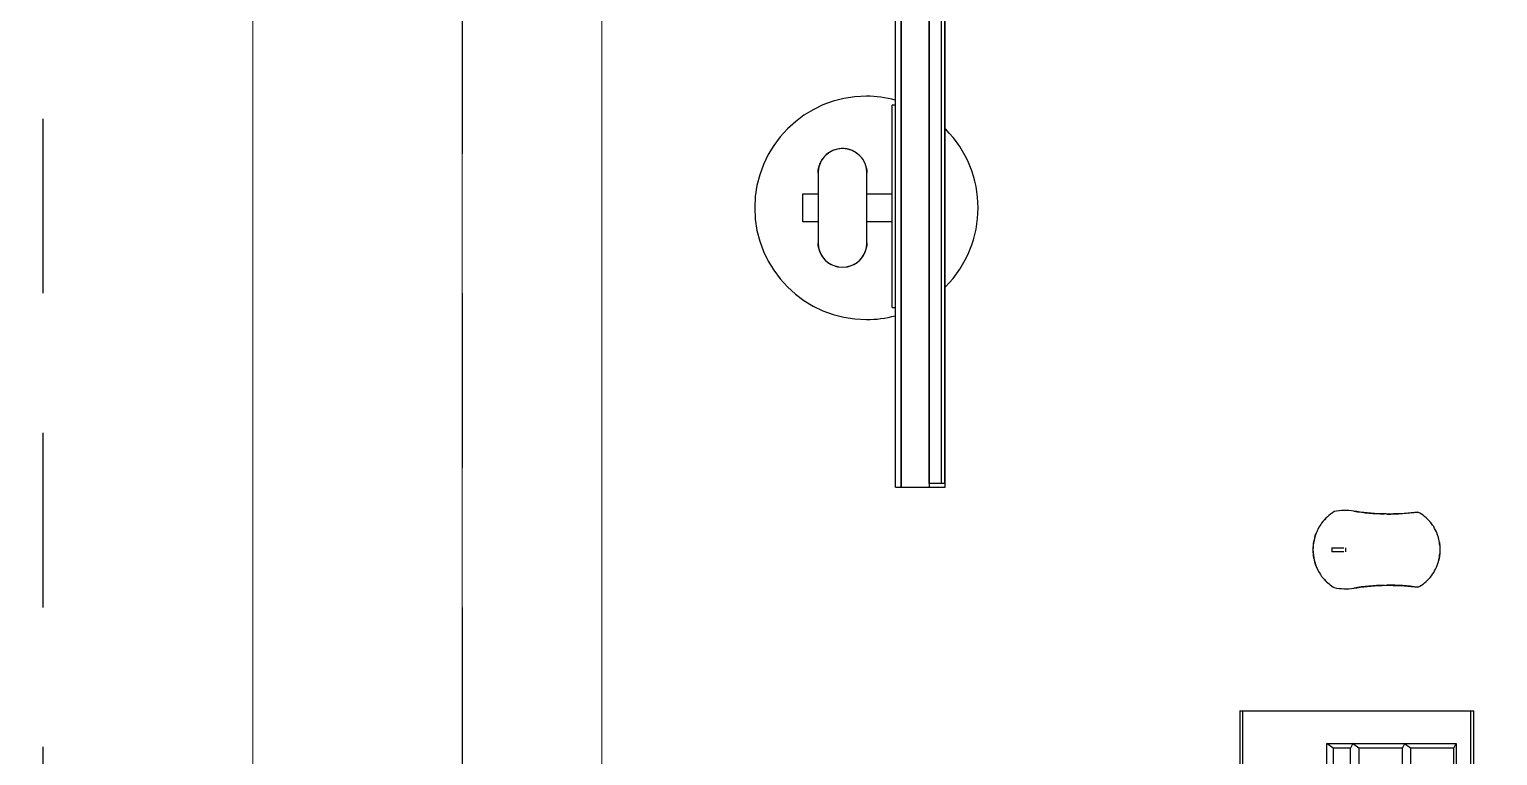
# Model space of a CAD drawing. Header units: metres. Extents: x -22 to 564, y 0 to 143.
# Drawn here: x 28.885 to 29.937, y 35.094 to 35.614 of the extents above; entities that cross this region are included whole.
import ezdxf
from ezdxf.xclip import XClip

# ---------------------------------------------------------------- set-up
doc = ezdxf.new("R2010")
doc.units = ezdxf.units.M
doc.header["$XCLIPFRAME"] = 2
doc.linetypes.add('EJES630', pattern=[6.3, 5.5, -0.4, 0, -0.4])
doc.linetypes.add('XREF PB NEURO-ONCOLOGIA$0$HIDDEN2', pattern=[0.1875, 0.125, -0.0625])
doc.layers.add('EJES', color=11, linetype='EJES630', lineweight=0)
doc.layers.add('XREF PB NEURO-ONCOLOGIA$0$MUROS DE TABLAROCA', color=150, linetype='Continuous', lineweight=13)
for name, color, linetype in [('XREF  PB CONJ$0$PARQUE', 251, 'Continuous'), ('XREF PB NEURO-ONCOLOGIA$0$CONTRAVENTEOS', 6, 'XREF PB NEURO-ONCOLOGIA$0$HIDDEN2'), ('XREF PB NEURO-ONCOLOGIA$0$MOBILIARIO', 161, 'Continuous')]:
    doc.layers.add(name, color=color, linetype=linetype)

# ---------------------------------------------------------------- blocks, each defined once
blk = doc.blocks.new('XREF PB NEURO-ONCOLOGIA$0$XREF PB NEURO-ONCOLOGIA$0$ELK_SPC_KeyboardMouse - Keyboard and Mouse-V1-General Arrangement')
for p, q in [((245, -245.9), (-245, -245.9)), ((245, -247.8), (-245, -247.8)), ((245, -245.9), (245, -247.8)), ((245, -247.8), (245, -411.3)), ((344.1, -302.8), (345.7, -301.9)), ((349, -300.4), (351.6, -299.6)), ((354.1, -299), (359.5, -298.4)), ((359.5, -298.4), (360.5, -298.4)), ((360.5, -298.4), (361.4, -298.4)), ((361.4, -298.4), (366.8, -299)), ((369.4, -299.6), (372, -300.4)), ((375.2, -301.9), (376.9, -302.8)), ((202.6, -308.1), (221.5, -308.1)), ((218.3, -312.7), (205.7, -312.7)), ((218.3, -312.7), (221.5, -308.1)), ((218.3, -325.2), (218.3, -312.7)), ((221.5, -308.1), (221.5, -326.8)), ((361.8, -311.9), (358.8, -311.9)), ((358.8, -320.5), (358.8, -311.9)), ((361.8, -311.9), (361.8, -320.5)), ((205.7, -325.2), (218.3, -325.2)), ((221.5, -326.8), (218.3, -325.2)), ((358.8, -321.9), (361.8, -321.9)), ((218.3, -331.2), (205.7, -331.2)), ((218.3, -331.2), (221.5, -326.6)), ((218.3, -362.3), (218.3, -331.2)), ((221.5, -326.6), (221.5, -364)), ((205.7, -362.3), (218.3, -362.3)), ((218.3, -362.3), (221.5, -364)), ((218.3, -368.1), (221.5, -363.6)), ((221.5, -363.6), (221.5, -400.9)), ((218.3, -368.1), (205.7, -368.1)), ((218.3, -399.2), (218.3, -368.1)), ((357.5, -389.1), (357.5, -389.1)), ((363.5, -389.1), (363.5, -389.1)), ((205.7, -399.2), (218.3, -399.2)), ((218.3, -399.2), (221.5, -400.9)), ((357.5, -389.3), (363.5, -389.3)), ((221.5, -400.9), (202.6, -400.9)), ((-245, -411.3), (245, -411.3)), ((-245, -413.5), (245, -413.5)), ((245, -411.3), (245, -413.5))]:
    blk.add_line(p, q)
for centre, radius, start, end in [((360, -329.6), 31.2, 131.9, 134.7517), ((361, -329.6), 31.2, 45.2483, 48.1), ((181.7, -352.6), 153.3, 1.2278, 9.4028), ((539.3, -352.6), 153.3, 170.5972, 178.7722), ((181.7, -352.6), 153.3, 352.1673, 0.514), ((539.3, -352.6), 153.3, 179.486, 187.8327)]:
    blk.add_arc(centre, radius, start, end)
for points, knots in [([(359.5, -298.4), (357.3, -298.5), (354, -298.8), (349.9, -300), (346.4, -301.4), (343.4, -303.1), (340.8, -304.9), (337.3, -307.9), (334.8, -310.9), (333.3, -313.5)], [0, 0, 0, 0, 0.2, 0.3, 0.4, 0.55, 0.625, 0.7, 1, 1, 1, 1]), ([(387.7, -313.5), (386.6, -311.7), (384.2, -308.5), (380, -304.7), (376.2, -302.3), (373.3, -300.9), (371.1, -300.1), (368.7, -299.4), (365.6, -298.7), (363.1, -298.4), (361.4, -298.4)], [0, 0, 0, 0, 0.2, 0.4, 0.55, 0.625, 0.7, 0.775, 0.85, 1, 1, 1, 1])]:
    blk.add_open_spline(points, degree=3, knots=knots)
for points in [[(333.3, -313.5), (332.8, -315.8), (332.2, -320.4), (332.5, -325.2), (332.9, -327.6)], [(388.1, -327.6), (388.5, -325.2), (388.8, -320.4), (388.2, -315.8), (387.7, -313.5)], [(332.9, -327.6), (333, -328.3), (333.2, -329.8), (333.5, -331.3), (333.6, -332.1)], [(333.6, -332.1), (334.5, -338.8), (335.4, -353.2), (334.4, -367.2), (333.5, -373.5)], [(387.4, -373.5), (386.5, -367.2), (385.5, -353.2), (386.5, -338.8), (387.4, -332.1)], [(387.4, -332.1), (387.5, -331.3), (387.7, -329.8), (387.9, -328.3), (388.1, -327.6)], [(333.5, -373.5), (334.4, -375.2), (336.5, -378.4), (340.5, -382.4), (345.1, -385.6), (348.7, -387.1), (350.6, -387.8)], [(370.4, -387.8), (372.3, -387.1), (375.8, -385.6), (380.5, -382.4), (384.4, -378.4), (386.5, -375.2), (387.4, -373.5)], [(350.6, -387.8), (351.4, -388), (352.9, -388.4), (355.1, -388.9), (356.7, -389), (357.5, -389.1)], [(357.5, -389.1), (356.7, -389), (355.1, -388.9), (353.6, -388.6), (352.9, -388.4)], [(363.5, -389.1), (364.3, -389), (365.8, -388.9), (368.1, -388.4), (369.6, -388), (370.4, -387.8)], [(365.8, -388.8), (365, -388.9), (364.3, -389), (363.5, -389.1)]]:
    blk.add_open_spline(points, degree=3)
blk = doc.blocks.new('XREF PB NEURO-ONCOLOGIA$0$XREF PB NEURO-ONCOLOGIA$0$ELK_SPC_ControlRoomMonitors - MOSAIQ Monitor-5377198-General Arrangement')
for p, q in [((-10, 80.8), (10, 80.8)), ((-10, 70), (-10, 80.8)), ((10, 80.8), (10, 70)), ((25, 70), (-25, 70)), ((-25, 35), (25, 35)), ((-10, 17), (-10, 35)), ((10, 35), (10, 17)), ((-200, 14.6), (200, 14.6)), ((-200, 14.6), (-200, 10.5)), ((-71.3, 17), (73.7, 17)), ((-71.3, 17), (-71.3, 14.6)), ((73.7, 14.6), (73.7, 17)), ((200, 10.5), (200, 14.6)), ((200, 10.5), (-200, 10.5)), ((-200, 10.5), (200, 10.5)), ((-200, 10.5), (-200, -9.5)), ((200, 10.5), (200, -9.5)), ((200, -9.5), (-200, -9.5)), ((-200, -9.5), (-200, -21)), ((-197.5, -20.5), (-197.5, -9.6)), ((-197.5, -9.6), (197.5, -9.6)), ((197.5, -9.6), (197.5, -20.5)), ((200, -21), (200, -9.5)), ((-197.5, -18.4), (197.5, -18.4)), ((197.5, -20.5), (-197.5, -20.5)), ((-200, -21), (200, -21))]:
    blk.add_line(p, q)
for centre, radius, start, end in [((0, 35.4), 80, 360, 180), ((-25, 52.5), 17.5, 90, 270), ((-25, 52.5), 17.5, 106.4299, 253.5701), ((25, 52.5), 17.5, 270, 90), ((25, 52.5), 17.5, 330, 73.5679), ((0, 35.4), 80, 180, 195), ((25, 52.5), 17.5, 286.4299, 315), ((0, 35.4), 80, 345, 360), ((0, 35.4), 80, 225, 315)]:
    blk.add_arc(centre, radius, start, end)
for points in [[(-25, 70), (-26.4, 70), (-27.5, 69.8), (-28.4, 69.7)], [(-25, 35), (-26.4, 35), (-27.5, 35.2), (-28.4, 35.3)], [(25, 35), (26.4, 35), (27.5, 35.2), (28.4, 35.3)]]:
    blk.add_open_spline(points, degree=3)
for points, knots in [([(-28.4, 69.7), (-28, 69.7), (-27.1, 69.9), (-25.9, 70), (-25, 70)], [0.7777778, 0.7777778, 0.7777778, 0.7777778, 0.8611111, 1, 1, 1, 1]), ([(25, 70), (26.4, 70), (28.1, 69.8), (29.5, 69.4), (30.1, 69.3), (30, 69.3), (29.1, 69.5), (27.4, 69.9), (25.9, 70), (25, 70)], [0, 0, 0, 0, 0.222222, 0.333333, 0.444444, 0.583333, 0.722222, 0.861111, 1, 1, 1, 1]), ([(-28.4, 35.3), (-28, 35.3), (-27.1, 35.1), (-25.9, 35), (-25, 35)], [0.7777778, 0.7777778, 0.7777778, 0.7777778, 0.8611111, 1, 1, 1, 1]), ([(28.4, 35.3), (28, 35.3), (27.1, 35.1), (25.9, 35), (25, 35)], [0.7777778, 0.7777778, 0.7777778, 0.7777778, 0.8611111, 1, 1, 1, 1])]:
    blk.add_open_spline(points, degree=3, knots=knots)
blk = doc.blocks.new('XREF PB NEURO-ONCOLOGIA')
at = {"layer": 'XREF PB NEURO-ONCOLOGIA$0$CONTRAVENTEOS', "elevation": 0}
blk.add_lwpolyline([(1.0517, 16.6062), (6.9017, 16.6062), (6.9017, 16.3062), (1.0517, 16.3062)], close=True, dxfattribs=at)
at = {"layer": 'XREF PB NEURO-ONCOLOGIA$0$MUROS DE TABLAROCA'}
for points in [[(3.4646, 16.3062), (1.0517, 16.3062), (1.0517, 16.0562), (0.0517, 16.0562)], [(3.4646, 16.2062), (1.1517, 16.2062), (1.1517, 15.8562), (0.1517, 15.8562)]]:
    blk.add_lwpolyline(points, dxfattribs=at)
at = {"layer": 'XREF PB NEURO-ONCOLOGIA$0$MOBILIARIO', "xscale": 0.0009999999999940395, "yscale": 0.0009999999999940395, "zscale": 0.0009999999999940395}
for name, p in [('XREF PB NEURO-ONCOLOGIA$0$XREF PB NEURO-ONCOLOGIA$0$ELK_SPC_ControlRoomMonitors - MOSAIQ Monitor-5377198-General Arrangement', (2.0129, 15.9812, 0)), ('XREF PB NEURO-ONCOLOGIA$0$XREF PB NEURO-ONCOLOGIA$0$ELK_SPC_KeyboardMouse - Keyboard and Mouse-V1-General Arrangement', (1.4076, 15.995, 0))]:
    blk.add_blockref(name, p, dxfattribs=at)
blk = doc.blocks.new('XREF  PB CONJ')
at = {"layer": 'XREF  PB CONJ$0$PARQUE', "true_color": 0x136734}
h = blk.add_hatch(dxfattribs=at)
h.set_pattern_fill('CROSS', color=116, scale=0.02, angle=90)
edge = h.paths.add_edge_path()
edge.add_line((3.5883, 104.6056), (1.6936, 104.3684))
edge.add_line((1.6936, 104.3684), (2.4784, 17.6083))
edge.add_line((2.4784, 17.6083), (97.731, 17.9336))
edge.add_arc((97.7247, 19.237), 1.3034, 270.2752, 363.1006)
edge.add_line((99.0262, 19.3075), (96.4762, 19.3078))
edge.add_line((96.4762, 19.3078), (96.602, 20.224))
edge.add_line((96.602, 20.224), (62.4128, 20.224))
edge.add_arc((58.6329, 24.6535), 5.8231, 229.52466, 310.47534, ccw=False)
edge.add_line((54.8531, 20.224), (26.2527, 20.2188))
edge.add_line((26.2527, 20.2188), (4.2837, 20.0304))
edge.add_line((4.2837, 20.0304), (4.055, 46.6913))
edge.add_line((4.055, 46.6913), (2.3881, 46.6912))
edge.add_line((2.3881, 46.6912), (2.3881, 54.8033))
edge.add_line((2.3881, 54.8033), (3.9854, 54.8034))
edge.add_line((3.9854, 54.8034), (3.7464, 82.6679))
edge.add_line((3.7464, 82.6679), (3.6185, 95.2556))
edge.add_line((3.6185, 95.2556), (3.5883, 104.6056))

msp = doc.modelspace()

# ---------------------------------------------------------------- block references
at = {"rotation": 90}
msp.add_blockref('XREF PB NEURO-ONCOLOGIA', (45.501, 33.4734), dxfattribs=at)

# ---------------------------------------------------------------- next in the draw order: block references
ref = msp.add_blockref('XREF  PB CONJ', (67.8976, 28.71, 0), dxfattribs=dict(rotation=89.50849308405942))
XClip(ref).set_block_clipping_path([(-2.936402334, 82.9334608569), (21.1250270707, 82.9334608569), (21.1250270707, 49.0397586863), (26.6296707885, 49.0397586863), (26.6284018429, 17.4712422498), (-2.8531787476, 17.4341989701)])

# ---------------------------------------------------------------- next in the draw order: linework, layer by layer
at = {"layer": 'EJES'}
msp.add_line((29.0449, 32.6099), (29.0449, 59.0501), dxfattribs=at)

doc.saveas('drawing.dxf')
